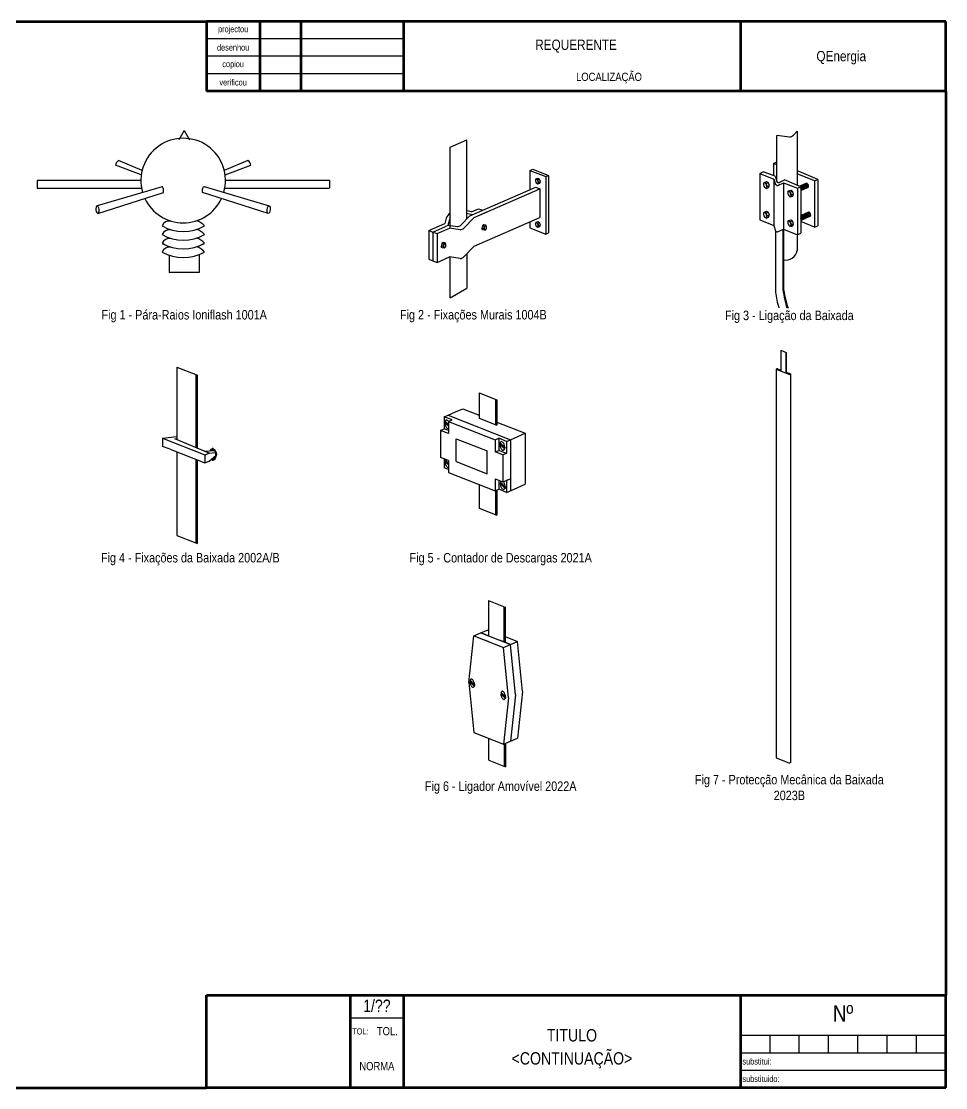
# Model space of a CAD drawing. Extents: x 5721 to 7477, y -2900 to -2449.
# Drawn here: x 7252.3 to 7477.4, y -2808.6 to -2549.1 of the extents above; entities that cross this region are included whole.
import ezdxf
from ezdxf.enums import TextEntityAlignment as Align

# ---------------------------------------------------------------- set-up
doc = ezdxf.new("R2010")
doc.units = 0
doc.header["$LTSCALE"] = 1.7
doc.header["$MEASUREMENT"] = 0
doc.layers.get('0').update_dxf_attribs({"linetype": 'CONTINUOUS'})
doc.layers.add('Legenda', color=7, linetype='CONTINUOUS')
doc.layers.add('Texto', color=3, linetype='CONTINUOUS')
doc.styles.get("Standard").update_dxf_attribs({"font": 'romans.shx'})
doc.styles.add('Technic', font='technic_.ttf')

msp = doc.modelspace()

# ---------------------------------------------------------------- linework, layer by layer
at = {"lineweight": 120}
for p, q in [((7097.36, -2549.13), (7297.36, -2549.13)), ((7477.36, -2549.13), (7297.36, -2549.13)), ((7297.36, -2549.13), (7297.36, -2566.13)), ((7477.36, -2566.13), (7477.36, -2549.13)), ((7477.36, -2566.13), (7297.36, -2566.13)), ((7477.36, -2566.13), (7477.36, -2786.13)), ((7297.36, -2808.63), (7297.36, -2786.13)), ((7297.36, -2786.13), (7477.36, -2786.13)), ((7477.36, -2808.63), (7477.36, -2786.13)), ((7097.36, -2808.63), (7297.36, -2808.63)), ((7477.36, -2808.63), (7297.36, -2808.63))]:
    msp.add_line(p, q, dxfattribs=at)
at = {"lineweight": 60}
for p, q in [((7310.36, -2549.13), (7310.36, -2566.13)), ((7320.36, -2549.13), (7320.36, -2566.13)), ((7345.36, -2549.13), (7345.36, -2566.13)), ((7427.36, -2549.13), (7427.36, -2566.13)), ((7332.36, -2786.13), (7332.36, -2808.63)), ((7345.36, -2786.13), (7345.36, -2808.63)), ((7427.36, -2786.13), (7427.36, -2808.63))]:
    msp.add_line(p, q, dxfattribs=at)
at = {"lineweight": 30}
for p, q in [((7345.36, -2553.38), (7297.36, -2553.38)), ((7345.36, -2557.63), (7297.36, -2557.63)), ((7345.36, -2561.88), (7297.36, -2561.88)), ((7332.36, -2791.63), (7345.36, -2791.63)), ((7427.36, -2795.88), (7477.36, -2795.88)), ((7434.5, -2795.88), (7434.5, -2800.13)), ((7441.64, -2795.88), (7441.64, -2800.13)), ((7448.78, -2795.88), (7448.78, -2800.13)), ((7455.92, -2795.88), (7455.92, -2800.13)), ((7463.06, -2795.88), (7463.06, -2800.13)), ((7470.2, -2795.88), (7470.2, -2800.13)), ((7427.36, -2800.13), (7477.36, -2800.13)), ((7427.36, -2804.38), (7477.36, -2804.38))]:
    msp.add_line(p, q, dxfattribs=at)
for p, q in [((7291.95, -2575.72), (7290.61, -2577.94)), ((7291.95, -2575.72), (7293.24, -2577.94)), ((7440.28, -2576.83), (7441.22, -2575.87)), ((7441.22, -2575.87), (7441.22, -2589.03)), ((7356.68, -2579.72), (7360.8, -2577.93)), ((7360.8, -2597.18), (7360.8, -2577.93)), ((7439.29, -2577.32), (7436.28, -2576.88)), ((7436.28, -2588.2), (7436.28, -2576.88)), ((7356.68, -2599.48), (7356.68, -2579.72)), ((7281.5, -2586.51), (7275.22, -2584.1)), ((7281.71, -2585.42), (7275.95, -2583.03)), ((7307.47, -2583.03), (7301.71, -2585.42)), ((7301.92, -2586.51), (7308.21, -2584.1)), ((7435.45, -2583.7), (7436.28, -2583.33)), ((7436.28, -2584.04), (7435.45, -2583.7)), ((7435.45, -2583.7), (7435.45, -2586.68)), ((7436.28, -2583.34), (7436.28, -2583.34)), ((7376.14, -2585.42), (7376.83, -2585.12)), ((7376.14, -2585.42), (7379.98, -2586.93)), ((7376.14, -2585.42), (7376.14, -2590.09)), ((7376.83, -2585.12), (7380.67, -2586.63)), ((7379.98, -2586.93), (7380.67, -2586.63)), ((7379.98, -2586.93), (7379.98, -2600.91)), ((7380.67, -2586.63), (7380.67, -2600.61)), ((7432.07, -2586.14), (7432.9, -2585.78)), ((7432.07, -2586.14), (7432.07, -2597.43)), ((7432.07, -2586.14), (7435.53, -2587.5)), ((7435.83, -2586.81), (7432.9, -2585.78)), ((7435.83, -2586.81), (7436.23, -2588.12)), ((7442.22, -2585.93), (7441.22, -2585.52)), ((7445.43, -2587.95), (7441.22, -2586.22)), ((7446.26, -2587.59), (7442.22, -2585.93)), ((7281.41, -2587.88), (7256.14, -2587.88)), ((7256.14, -2587.88), (7256.14, -2589.72)), ((7256.14, -2589.72), (7281.58, -2589.72)), ((7286.56, -2589.38), (7270.73, -2594.06)), ((7296.77, -2589.35), (7312.61, -2594.04)), ((7301.85, -2589.72), (7327.23, -2589.72)), ((7327.29, -2587.88), (7302.01, -2587.88)), ((7327.29, -2587.88), (7327.29, -2589.72)), ((7361.49, -2596.48), (7377.56, -2589.47)), ((7377.51, -2587.66), (7377.58, -2587.49)), ((7377.56, -2589.47), (7378.57, -2589.87)), ((7377.62, -2587.46), (7378.08, -2587.3)), ((7377.86, -2588.59), (7377.99, -2588.66)), ((7378.02, -2587.66), (7378.45, -2587.51)), ((7378.04, -2588.67), (7378.5, -2588.5)), ((7378.08, -2587.3), (7378.45, -2587.51)), ((7378.23, -2588.26), (7378.66, -2588.11)), ((7378.66, -2588.11), (7378.45, -2587.51)), ((7378.5, -2588.5), (7378.66, -2588.11)), ((7433.05, -2588.56), (7433.13, -2588.36)), ((7433.17, -2588.32), (7433.72, -2588.13)), ((7433.46, -2589.67), (7433.62, -2589.76)), ((7433.65, -2588.56), (7434.17, -2588.38)), ((7433.68, -2589.77), (7434.23, -2589.58)), ((7433.72, -2588.13), (7434.17, -2588.38)), ((7433.91, -2589.28), (7434.42, -2589.1)), ((7434.42, -2589.1), (7434.17, -2588.38)), ((7434.23, -2589.58), (7434.42, -2589.1)), ((7435.53, -2587.5), (7435.53, -2598.79)), ((7435.53, -2587.5), (7435.93, -2588.81)), ((7435.53, -2587.5), (7435.93, -2588.81)), ((7435.93, -2588.81), (7435.8, -2588.37)), ((7436.51, -2589.04), (7437.83, -2588.4)), ((7436.51, -2589.04), (7437.83, -2588.4)), ((7436.95, -2588.82), (7436.51, -2589.04)), ((7436.81, -2588.35), (7438.08, -2587.74)), ((7437.83, -2588.4), (7441.29, -2589.76)), ((7437.83, -2588.4), (7438.99, -2588.85)), ((7437.83, -2588.4), (7437.83, -2599.69)), ((7442.12, -2589.4), (7438.08, -2587.74)), ((7441.29, -2589.76), (7442.12, -2589.4)), ((7441.29, -2589.76), (7441.29, -2601.05)), ((7443.49, -2588.54), (7441.82, -2589.27)), ((7441.82, -2589.27), (7443.49, -2588.54)), ((7442.65, -2588.91), (7441.82, -2589.27)), ((7441.82, -2589.27), (7442.24, -2589.09)), ((7442.03, -2589.18), (7441.82, -2589.27)), ((7442.24, -2589.09), (7442.03, -2589.18)), ((7442.12, -2589.4), (7442.12, -2600.69)), ((7443.85, -2589.55), (7442.12, -2590.3)), ((7442.24, -2589.09), (7442.65, -2588.91)), ((7442.45, -2589), (7442.24, -2589.09)), ((7442.65, -2588.91), (7442.45, -2589)), ((7443.49, -2588.54), (7442.65, -2588.91)), ((7442.65, -2588.91), (7443.07, -2588.72)), ((7442.86, -2588.82), (7442.65, -2588.91)), ((7443.07, -2588.72), (7442.86, -2588.82)), ((7443.07, -2588.72), (7443.47, -2588.55)), ((7443.27, -2588.64), (7443.07, -2588.72)), ((7443.37, -2589.75), (7443.16, -2589.84)), ((7443.47, -2588.55), (7443.27, -2588.64)), ((7443.57, -2589.67), (7443.37, -2589.75)), ((7443.77, -2589.58), (7443.57, -2589.67)), ((7445.43, -2587.95), (7446.26, -2587.59)), ((7445.43, -2587.95), (7445.43, -2599.25)), ((7446.26, -2587.59), (7446.26, -2598.88)), ((7270.95, -2595.9), (7286.9, -2590.79)), ((7312.39, -2595.88), (7296.44, -2590.77)), ((7362.56, -2596.85), (7378.57, -2589.87)), ((7378.57, -2589.87), (7378.57, -2596.86)), ((7438.96, -2590.64), (7439.04, -2590.44)), ((7439.08, -2590.39), (7439.63, -2590.2)), ((7439.37, -2591.75), (7439.53, -2591.84)), ((7439.56, -2590.63), (7440.08, -2590.45)), ((7439.59, -2591.84), (7440.14, -2591.65)), ((7439.63, -2590.2), (7440.08, -2590.45)), ((7439.82, -2591.36), (7440.33, -2591.18)), ((7440.33, -2591.18), (7440.08, -2590.45)), ((7440.14, -2591.65), (7440.33, -2591.18)), ((7442.33, -2590.21), (7442.12, -2590.3)), ((7442.54, -2590.12), (7442.33, -2590.21)), ((7442.75, -2590.03), (7442.54, -2590.12)), ((7442.96, -2589.94), (7442.75, -2590.03)), ((7443.16, -2589.84), (7442.96, -2589.94)), ((7361.86, -2595.49), (7363.61, -2594.72)), ((7363.61, -2594.72), (7364.62, -2595.12)), ((7355.73, -2597.06), (7355.39, -2598.31)), ((7356.68, -2596.9), (7356.14, -2598.81)), ((7361.49, -2596.48), (7359.21, -2598.81)), ((7362.56, -2596.85), (7359.93, -2599.52)), ((7361.86, -2595.49), (7360.8, -2595.24)), ((7362.16, -2596.19), (7360.8, -2595.87)), ((7362.56, -2596.85), (7365.62, -2595.51)), ((7362.56, -2596.85), (7365.62, -2595.51)), ((7362.56, -2603.84), (7378.57, -2596.86)), ((7432.07, -2597.43), (7435.53, -2598.79)), ((7433.05, -2595.78), (7433.13, -2595.58)), ((7433.17, -2595.54), (7433.72, -2595.34)), ((7433.46, -2596.89), (7433.62, -2596.98)), ((7433.65, -2595.78), (7434.17, -2595.59)), ((7433.68, -2596.99), (7434.23, -2596.79)), ((7433.72, -2595.34), (7434.17, -2595.59)), ((7433.91, -2596.5), (7434.42, -2596.32)), ((7434.42, -2596.32), (7434.17, -2595.59)), ((7434.23, -2596.79), (7434.42, -2596.32)), ((7439.08, -2597.61), (7439.63, -2597.41)), ((7439.63, -2597.41), (7440.08, -2597.67)), ((7442.32, -2597.48), (7442.11, -2597.57)), ((7442.33, -2596.31), (7442.12, -2596.4)), ((7442.21, -2597.52), (7442.12, -2597.56)), ((7442.42, -2597.43), (7442.21, -2597.52)), ((7444, -2595.58), (7442.33, -2596.31)), ((7442.33, -2596.31), (7444, -2595.58)), ((7443.17, -2595.94), (7442.33, -2596.31)), ((7442.33, -2596.31), (7442.75, -2596.13)), ((7442.54, -2596.22), (7442.33, -2596.31)), ((7442.63, -2597.34), (7442.42, -2597.43)), ((7442.75, -2596.13), (7442.54, -2596.22)), ((7444.37, -2596.58), (7442.63, -2597.34)), ((7442.84, -2597.25), (7442.63, -2597.34)), ((7442.84, -2597.25), (7442.63, -2597.34)), ((7442.75, -2596.13), (7443.17, -2595.94)), ((7442.96, -2596.04), (7442.75, -2596.13)), ((7443.05, -2597.16), (7442.84, -2597.25)), ((7443.17, -2595.94), (7442.96, -2596.04)), ((7443.26, -2597.07), (7443.05, -2597.16)), ((7444, -2595.58), (7443.17, -2595.94)), ((7443.17, -2595.94), (7443.59, -2595.76)), ((7443.38, -2595.85), (7443.17, -2595.94)), ((7443.47, -2596.97), (7443.26, -2597.07)), ((7443.59, -2595.76), (7443.38, -2595.85)), ((7443.68, -2596.88), (7443.47, -2596.97)), ((7443.59, -2595.76), (7443.98, -2595.59)), ((7443.78, -2595.67), (7443.59, -2595.76)), ((7443.89, -2596.79), (7443.68, -2596.88)), ((7443.98, -2595.59), (7443.78, -2595.67)), ((7444.09, -2596.7), (7443.89, -2596.79)), ((7444.29, -2596.62), (7444.09, -2596.7)), ((7351.48, -2600.01), (7355.39, -2598.31)), ((7351.48, -2600.01), (7352.49, -2600.41)), ((7351.48, -2600.01), (7351.48, -2607)), ((7352.49, -2600.41), (7355.55, -2599.07)), ((7353.5, -2600.8), (7356.56, -2599.46)), ((7356.18, -2598.8), (7355.55, -2599.07)), ((7358.46, -2599.13), (7356.18, -2598.8)), ((7359.18, -2599.85), (7356.56, -2599.46)), ((7364.56, -2598.89), (7364.45, -2599.52)), ((7364.9, -2599.59), (7364.45, -2599.52)), ((7364.67, -2599.88), (7364.45, -2599.52)), ((7364.89, -2598.62), (7364.56, -2598.89)), ((7365, -2598.96), (7364.56, -2598.89)), ((7365.15, -2599.96), (7364.67, -2599.88)), ((7365.37, -2598.7), (7364.89, -2598.62)), ((7365.34, -2599.84), (7365.2, -2599.95)), ((7365.49, -2598.86), (7365.41, -2598.73)), ((7376.14, -2597.92), (7376.14, -2599.4)), ((7376.14, -2599.4), (7379.98, -2600.91)), ((7377.51, -2598.25), (7377.58, -2598.08)), ((7377.62, -2598.04), (7378.08, -2597.88)), ((7377.86, -2599.17), (7377.99, -2599.25)), ((7378.02, -2598.24), (7378.45, -2598.09)), ((7378.04, -2599.25), (7378.5, -2599.09)), ((7378.08, -2597.88), (7378.45, -2598.09)), ((7378.23, -2598.85), (7378.66, -2598.7)), ((7378.66, -2598.7), (7378.45, -2598.09)), ((7378.5, -2599.09), (7378.66, -2598.7)), ((7435.53, -2598.79), (7435.93, -2600.1)), ((7435.93, -2600.1), (7435.93, -2615)), ((7436.59, -2600.29), (7437.83, -2599.69)), ((7437.69, -2599.76), (7437.69, -2613.69)), ((7437.83, -2599.69), (7441.29, -2601.05)), ((7437.83, -2599.69), (7437.83, -2613.69)), ((7438.96, -2597.85), (7439.04, -2597.65)), ((7439.37, -2598.96), (7439.53, -2599.05)), ((7439.56, -2597.85), (7440.08, -2597.67)), ((7439.59, -2599.06), (7440.14, -2598.87)), ((7439.82, -2598.57), (7440.33, -2598.39)), ((7440.33, -2598.39), (7440.08, -2597.67)), ((7440.14, -2598.87), (7440.33, -2598.39)), ((7445.43, -2599.25), (7442.12, -2597.88)), ((7445.43, -2599.25), (7446.26, -2598.88)), ((7352.49, -2600.41), (7353.5, -2600.8)), ((7352.49, -2600.41), (7352.49, -2607.4)), ((7353.5, -2600.8), (7353.5, -2607.79)), ((7379.98, -2600.91), (7380.67, -2600.61)), ((7441.22, -2601.02), (7441.22, -2604.89)), ((7441.29, -2601.05), (7442.12, -2600.69)), ((7354.65, -2603.22), (7354.54, -2603.85)), ((7354.99, -2603.92), (7354.54, -2603.85)), ((7354.76, -2604.21), (7354.54, -2603.85)), ((7354.98, -2602.95), (7354.65, -2603.22)), ((7355.1, -2603.29), (7354.65, -2603.22)), ((7355.24, -2604.29), (7354.76, -2604.21)), ((7355.46, -2603.03), (7354.98, -2602.95)), ((7355.43, -2604.17), (7355.29, -2604.28)), ((7355.58, -2603.19), (7355.5, -2603.06)), ((7362.56, -2603.84), (7359.93, -2606.51)), ((7288.32, -2606.05), (7288.32, -2610.27)), ((7295.58, -2605.88), (7295.58, -2610.27)), ((7351.48, -2607), (7352.49, -2607.4)), ((7352.49, -2607.4), (7353.5, -2607.79)), ((7353.5, -2607.79), (7356.56, -2606.46)), ((7359.18, -2606.84), (7356.56, -2606.46)), ((7356.68, -2616.39), (7356.68, -2606.47)), ((7360.8, -2605.63), (7360.8, -2614.09)), ((7295.58, -2610.27), (7288.32, -2610.27)), ((7356.68, -2616.39), (7360.8, -2614.09)), ((7437.21, -2629.18), (7437.21, -2634.26)), ((7437.21, -2629.18), (7438.52, -2629.7)), ((7438.43, -2629.66), (7438.43, -2634.74)), ((7438.52, -2629.7), (7438.52, -2634.78)), ((7290.17, -2633.31), (7290.17, -2650.97)), ((7290.17, -2633.31), (7294.74, -2635.1)), ((7436.06, -2633.81), (7439.13, -2635.02)), ((7436.06, -2633.81), (7436.06, -2728.35)), ((7436.4, -2633.68), (7437.21, -2634)), ((7294.74, -2635.1), (7294.74, -2652.85)), ((7294.74, -2635.1), (7295.1, -2635.24)), ((7295.1, -2635.24), (7295.1, -2653)), ((7438.52, -2634.53), (7439.6, -2634.95)), ((7439.6, -2634.95), (7439.6, -2729.59)), ((7363.77, -2639.54), (7363.77, -2644.95)), ((7363.77, -2639.54), (7368.1, -2641.24)), ((7367.78, -2641.11), (7367.78, -2647.28)), ((7368.1, -2641.24), (7368.1, -2647.41)), ((7356.18, -2644.99), (7357.99, -2644.19)), ((7357.99, -2644.19), (7359.81, -2643.4)), ((7359.81, -2643.4), (7363.77, -2644.95)), ((7436.06, -2643.81), (7436.06, -2645)), ((7355.27, -2645.38), (7356.18, -2644.99)), ((7357.16, -2646.13), (7355.27, -2645.38)), ((7355.27, -2645.38), (7355.27, -2648.31)), ((7355.44, -2646.83), (7355.57, -2646.79)), ((7356.26, -2647.65), (7355.44, -2646.83)), ((7356.26, -2647.23), (7355.51, -2646.46)), ((7355.57, -2646.79), (7355.61, -2646.57)), ((7356.26, -2647.49), (7355.57, -2646.79)), ((7356.18, -2644.99), (7371.36, -2650.95)), ((7356.18, -2644.99), (7371.36, -2650.95)), ((7356.26, -2646.53), (7357.16, -2646.13)), ((7356.26, -2646.53), (7356.26, -2649.45)), ((7356.26, -2646.53), (7367.64, -2651)), ((7363.77, -2644.95), (7363.77, -2645.71)), ((7363.77, -2645.71), (7368.1, -2647.41)), ((7368.1, -2646.65), (7374.99, -2649.36)), ((7354.36, -2648.71), (7355.27, -2648.31)), ((7354.36, -2648.71), (7354.36, -2655.25)), ((7356.26, -2649.45), (7354.36, -2648.71)), ((7356.26, -2648.7), (7355.27, -2648.31)), ((7373.17, -2650.15), (7374.99, -2649.36)), ((7374.99, -2649.36), (7374.99, -2661.76)), ((7286.63, -2650.59), (7290.17, -2650.19)), ((7286.63, -2650.59), (7296.99, -2654.66)), ((7286.63, -2650.59), (7286.63, -2652.61)), ((7289.67, -2650.77), (7290.17, -2650.73)), ((7298.02, -2654.2), (7289.67, -2650.77)), ((7358.15, -2653.47), (7358.15, -2650.69)), ((7358.15, -2650.69), (7365.74, -2653.67)), ((7367.64, -2651), (7368.55, -2650.6)), ((7367.64, -2651), (7367.64, -2653.93)), ((7370.45, -2651.34), (7368.55, -2650.6)), ((7368.55, -2650.6), (7368.55, -2653.53)), ((7368.81, -2652.06), (7368.94, -2652.02)), ((7369.92, -2653.19), (7368.81, -2652.06)), ((7369.98, -2652.82), (7368.87, -2651.69)), ((7368.94, -2652.02), (7368.98, -2651.8)), ((7370.05, -2653.15), (7368.94, -2652.02)), ((7370.45, -2651.34), (7371.36, -2650.95)), ((7370.45, -2651.34), (7371.36, -2650.95)), ((7370.45, -2651.34), (7370.45, -2654.27)), ((7371.36, -2650.95), (7373.17, -2650.15)), ((7371.36, -2650.95), (7371.36, -2663.35)), ((7371.36, -2650.95), (7371.36, -2663.35)), ((7288.55, -2653.28), (7286.63, -2652.61)), ((7288.55, -2653.28), (7296.99, -2656.59)), ((7290.17, -2653.91), (7290.17, -2674.25)), ((7296.9, -2653.74), (7299.29, -2653.58)), ((7296.99, -2654.66), (7298.02, -2654.2)), ((7296.99, -2654.66), (7296.99, -2656.59)), ((7298.02, -2654.2), (7299.59, -2654.09)), ((7298.87, -2653.12), (7298.74, -2653.12)), ((7298.74, -2653.12), (7298.74, -2653.2)), ((7299, -2653.12), (7298.87, -2653.12)), ((7299, -2653.12), (7299, -2653.2)), ((7299.88, -2654.4), (7299.81, -2654.4)), ((7299.88, -2654.66), (7299.81, -2654.66)), ((7299.88, -2654.53), (7299.88, -2654.4)), ((7299.88, -2654.66), (7299.88, -2654.53)), ((7358.15, -2656.25), (7358.15, -2653.47)), ((7365.74, -2656.45), (7365.74, -2653.67)), ((7367.64, -2653.93), (7368.55, -2653.53)), ((7369.54, -2654.66), (7367.64, -2653.93)), ((7370.45, -2654.27), (7368.55, -2653.53)), ((7370.45, -2654.27), (7369.54, -2654.66)), ((7369.54, -2654.66), (7369.54, -2661.22)), ((7369.92, -2653.19), (7370.05, -2653.15)), ((7369.98, -2652.82), (7370.11, -2652.79)), ((7370.05, -2653.15), (7370.11, -2652.79)), ((7294.74, -2655.71), (7294.74, -2676.04)), ((7295.1, -2655.85), (7295.1, -2676.18)), ((7296.99, -2656.59), (7298.02, -2656.14)), ((7298.02, -2656.14), (7299.63, -2654.78)), ((7298.74, -2655.94), (7298.74, -2655.86)), ((7298.74, -2655.94), (7298.87, -2655.94)), ((7298.87, -2655.94), (7299, -2655.94)), ((7299, -2655.94), (7299, -2655.86)), ((7356.26, -2655.99), (7354.36, -2655.25)), ((7355.27, -2655.61), (7355.27, -2657.78)), ((7355.47, -2656.29), (7355.6, -2656.25)), ((7356.26, -2657.09), (7355.47, -2656.29)), ((7356.26, -2656.66), (7355.53, -2655.92)), ((7355.6, -2656.25), (7355.63, -2656.03)), ((7356.26, -2656.92), (7355.6, -2656.25)), ((7356.26, -2655.99), (7356.26, -2658.91)), ((7358.15, -2656.25), (7365.74, -2659.23)), ((7365.74, -2659.23), (7365.74, -2656.45)), ((7356.26, -2658.17), (7355.27, -2657.78)), ((7356.26, -2658.91), (7367.64, -2663.4)), ((7363.77, -2661.88), (7363.77, -2667.64)), ((7367.64, -2660.47), (7367.64, -2663.4)), ((7367.64, -2660.47), (7369.54, -2661.22)), ((7368.55, -2660.83), (7368.55, -2663.01)), ((7368.9, -2661.61), (7369.03, -2661.58)), ((7370.01, -2662.74), (7368.9, -2661.61)), ((7370.07, -2662.38), (7368.96, -2661.25)), ((7369.03, -2661.58), (7369.07, -2661.35)), ((7370.14, -2662.71), (7369.03, -2661.58)), ((7369.54, -2661.22), (7371.36, -2660.43)), ((7370.07, -2662.38), (7370.2, -2662.34)), ((7370.14, -2662.71), (7370.2, -2662.34)), ((7370.45, -2660.82), (7371.36, -2660.43)), ((7370.45, -2660.82), (7371.36, -2660.43)), ((7370.45, -2660.82), (7370.45, -2663.75)), ((7371.36, -2663.35), (7374.99, -2661.76)), ((7367.64, -2663.4), (7368.55, -2663.01)), ((7367.78, -2663.34), (7367.78, -2669.21)), ((7368.1, -2663.21), (7368.1, -2669.34)), ((7370.45, -2663.75), (7368.55, -2663.01)), ((7370.01, -2662.74), (7370.14, -2662.71)), ((7370.45, -2663.75), (7371.36, -2663.35)), ((7363.77, -2667.64), (7368.1, -2669.34)), ((7290.17, -2674.25), (7294.74, -2676.04)), ((7294.74, -2676.04), (7295.1, -2676.18)), ((7366, -2690.07), (7366, -2698.65)), ((7366, -2690.07), (7370.11, -2691.68)), ((7369.81, -2691.56), (7369.81, -2700.15)), ((7370.11, -2691.68), (7370.11, -2700.26)), ((7361.28, -2709.99), (7362.48, -2698.7)), ((7362.48, -2698.7), (7364.2, -2697.94)), ((7362.48, -2698.7), (7369.68, -2701.52)), ((7364.2, -2697.94), (7365.93, -2697.19)), ((7364.2, -2697.94), (7366, -2698.65)), ((7364.2, -2697.94), (7366, -2698.65)), ((7366, -2698.65), (7364.2, -2697.94)), ((7365.93, -2697.19), (7366, -2697.22)), ((7366, -2698.65), (7368.7, -2699.71)), ((7366.08, -2700.11), (7365.18, -2699.76)), ((7368.7, -2699.71), (7371.4, -2700.77)), ((7368.7, -2699.71), (7371.4, -2700.77)), ((7368.7, -2699.71), (7371.4, -2700.77)), ((7369.6, -2700.06), (7368.7, -2699.71)), ((7368.7, -2699.71), (7369.6, -2700.06)), ((7371.4, -2700.77), (7369.6, -2700.06)), ((7369.68, -2701.52), (7371.4, -2700.77)), ((7370.11, -2698.83), (7373.13, -2700.02)), ((7371.4, -2700.77), (7373.13, -2700.02)), ((7372.6, -2713.01), (7371.4, -2700.77)), ((7372.6, -2713.01), (7371.4, -2700.77)), ((7374.33, -2712.25), (7373.13, -2700.02)), ((7370.88, -2713.76), (7369.68, -2701.52)), ((7361.28, -2709.99), (7362.48, -2722.22)), ((7361.52, -2709.83), (7361.64, -2709.8)), ((7362.57, -2710.9), (7361.52, -2709.83)), ((7362.63, -2710.56), (7361.58, -2709.49)), ((7361.64, -2709.8), (7361.68, -2709.59)), ((7362.69, -2710.87), (7361.64, -2709.8)), ((7362.57, -2710.9), (7362.69, -2710.87)), ((7362.63, -2710.56), (7362.75, -2710.53)), ((7362.69, -2710.87), (7362.75, -2710.53)), ((7369.06, -2712.79), (7369.18, -2712.76)), ((7370.11, -2713.87), (7369.06, -2712.79)), ((7370.17, -2713.52), (7369.12, -2712.45)), ((7369.18, -2712.76), (7369.22, -2712.55)), ((7370.24, -2713.83), (7369.18, -2712.76)), ((7370.88, -2713.76), (7369.68, -2725.05)), ((7370.11, -2713.87), (7370.24, -2713.83)), ((7370.17, -2713.52), (7370.29, -2713.49)), ((7370.24, -2713.83), (7370.29, -2713.49)), ((7372.6, -2713.01), (7371.4, -2724.3)), ((7372.6, -2713.01), (7371.4, -2724.3)), ((7374.33, -2712.25), (7373.13, -2723.55)), ((7362.48, -2722.22), (7369.68, -2725.05)), ((7366.08, -2728.9), (7366.08, -2723.64)), ((7369.68, -2725.05), (7371.4, -2724.3)), ((7371.4, -2724.3), (7373.13, -2723.55)), ((7369.89, -2724.96), (7369.89, -2730.4)), ((7370.19, -2724.83), (7370.19, -2730.52)), ((7366.08, -2728.9), (7370.19, -2730.52)), ((7436.06, -2728.35), (7439.13, -2729.55))]:
    msp.add_line(p, q)
for points in [[(7355.44, -2646.83, 0.016409), (7355.45, -2646.91, 0.051099), (7355.51, -2647.34, 0.051099), (7355.66, -2647.75, 0.064948), (7355.85, -2648.04, 0.104203), (7356.11, -2648.23, 0.135984), (7356.26, -2648.26, 0.135984)], [(7355.76, -2646.17, 0.174705), (7355.6, -2646.28, 0.06738), (7355.51, -2646.46, 0.064948)], [(7356.3, -2646.51, 0.029184), (7356.21, -2646.38, 0.104203), (7355.95, -2646.19, 0.174705), (7355.76, -2646.17)], [(7368.81, -2652.06, 0.016409), (7368.81, -2652.14, 0.051099), (7368.88, -2652.57, 0.051099), (7369.03, -2652.98, 0.064948), (7369.22, -2653.27, 0.104203), (7369.47, -2653.46, 0.174705), (7369.67, -2653.48, 0.174705), (7369.83, -2653.37, 0.06738), (7369.92, -2653.19, 0.064948)], [(7369.13, -2651.4, 0.174705), (7368.97, -2651.51, 0.06738), (7368.87, -2651.69, 0.064948)], [(7369.98, -2652.82, 0.016409), (7369.98, -2652.74, 0.051099), (7369.92, -2652.31, 0.051099), (7369.77, -2651.9, 0.064948), (7369.58, -2651.61, 0.104203), (7369.32, -2651.42, 0.174705), (7369.13, -2651.4, 0.174705)], [(7355.47, -2656.29, 0.016409), (7355.47, -2656.37, 0.051099), (7355.54, -2656.8, 0.051099), (7355.69, -2657.21, 0.064948), (7355.88, -2657.5, 0.104203), (7356.13, -2657.69, 0.113848), (7356.26, -2657.71, 0.113848)], [(7355.62, -2655.75, 0.064934), (7355.53, -2655.92)], [(7368.9, -2661.61, 0.016409), (7368.9, -2661.7, 0.051099), (7368.97, -2662.13, 0.051099), (7369.12, -2662.54, 0.064948), (7369.31, -2662.82, 0.104203), (7369.56, -2663.01, 0.174705), (7369.76, -2663.03, 0.174705), (7369.92, -2662.92, 0.06738), (7370.01, -2662.74, 0.064948)], [(7369.08, -2661.04, 0.027352), (7369.06, -2661.07, 0.06738), (7368.96, -2661.25)], [(7370.07, -2662.38, 0.016409), (7370.07, -2662.29, 0.051099), (7370.01, -2661.86, 0.051099), (7369.86, -2661.45, 0.064948), (7369.67, -2661.17, 0.000699), (7369.66, -2661.16, 0.000699)], [(7361.52, -2709.83, 0.016409), (7361.52, -2709.91, 0.051099), (7361.58, -2710.32, 0.051099), (7361.72, -2710.71, 0.064948), (7361.9, -2710.98, 0.104203), (7362.14, -2711.16, 0.174705), (7362.33, -2711.18, 0.174705), (7362.48, -2711.08, 0.06738), (7362.57, -2710.9, 0.064948)], [(7361.82, -2709.21, 0.174705), (7361.67, -2709.32, 0.06738), (7361.58, -2709.49, 0.064948)], [(7362.63, -2710.56, 0.016409), (7362.63, -2710.48, 0.051099), (7362.57, -2710.07, 0.051099), (7362.42, -2709.68, 0.064948), (7362.24, -2709.41, 0.104203), (7362, -2709.23, 0.174705), (7361.82, -2709.21, 0.174705)], [(7369.06, -2712.79, 0.016409), (7369.06, -2712.88, 0.051099), (7369.12, -2713.28, 0.051099), (7369.27, -2713.67, 0.064948), (7369.45, -2713.94, 0.104203), (7369.69, -2714.12, 0.174705), (7369.87, -2714.14, 0.174705), (7370.02, -2714.04, 0.06738), (7370.11, -2713.87, 0.064948)], [(7369.36, -2712.17, 0.174705), (7369.21, -2712.28, 0.06738), (7369.12, -2712.45, 0.064948)], [(7370.17, -2713.52, 0.016409), (7370.17, -2713.44, 0.051099), (7370.11, -2713.03, 0.051099), (7369.96, -2712.64, 0.064948), (7369.78, -2712.37, 0.104203), (7369.54, -2712.19, 0.174705), (7369.36, -2712.17, 0.174705)]]:
    msp.add_lwpolyline(points, format="xyb")
for centre, radius, start, end in [((7439.18, -2575.84), 1.49, 274.2604, 318.2006), ((7291.71, -2587.88), 10.3, 343.6837, 196.3163), ((7277.02, -2584.55), 1.86, 125.1555, 165.9622), ((7306.4, -2584.55), 1.86, 14.0378, 54.8445), ((7378.29, -2587.9), 0.812, 168.8139, 237.9975), ((7377.64, -2587.52), 0.0641, 109.3209, 158.4364), ((7378.06, -2587.16), 0.495, 214.8199, 265.5102), ((7378.02, -2588.61), 0.0641, 240.2045, 289.3209), ((7378.87, -2587.7), 0.855, 177.2961, 221.324), ((7378.57, -2588.62), 0.496, 133.2144, 183.7391), ((7433.98, -2588.85), 0.974, 168.8139, 237.9975), ((7433.2, -2588.39), 0.0769, 109.3209, 158.4364), ((7433.7, -2587.97), 0.594, 214.8199, 265.5102), ((7433.66, -2589.7), 0.0769, 240.2045, 289.3209), ((7434.68, -2588.61), 1.03, 177.2961, 221.324), ((7434.32, -2589.72), 0.595, 133.2144, 183.7391), ((7436.35, -2588.59), 0.47, 207.3616, 301.3964), ((7436.65, -2587.9), 0.47, 207.3616, 301.3964), ((7440.96, -2590.19), 1.47, 0.8824, 43.4058), ((7440.86, -2590.24), 1.47, 0.8879, 30.633), ((7440.75, -2590.28), 1.47, 0.8934, 21.2928), ((7441.07, -2590.14), 1.47, 0.8769, 43.4058), ((7441.17, -2590.1), 1.47, 0.8714, 43.4058), ((7441.27, -2590.05), 1.47, 0.8659, 43.4058), ((7441.38, -2590.01), 1.47, 0.8604, 43.4058), ((7441.48, -2589.96), 1.47, 0.8549, 43.4058), ((7441.59, -2589.92), 1.47, 0.8494, 43.4058), ((7441.69, -2589.87), 1.47, 0.8439, 43.4058), ((7441.8, -2589.82), 1.47, 0.8384, 43.4058), ((7441.9, -2589.78), 1.47, 0.8329, 43.4058), ((7442.01, -2589.73), 1.47, 0.8274, 43.4058), ((7442.11, -2589.69), 1.47, 0.8222, 43.4058), ((7442.21, -2589.64), 1.47, 0.8169, 43.4058), ((7442.31, -2589.6), 1.47, 0.8117, 43.4058), ((7442.41, -2589.56), 1.47, 0.8862, 43.4058), ((7291.71, -2587.88), 10.3, 205.0207, 334.968), ((7439.89, -2590.92), 0.974, 168.8139, 237.9975), ((7439.11, -2590.46), 0.0769, 109.3209, 158.4364), ((7439.61, -2590.04), 0.594, 214.8199, 265.5102), ((7439.57, -2591.77), 0.0769, 240.2045, 289.3209), ((7440.59, -2590.68), 1.03, 177.2961, 221.324), ((7440.23, -2591.79), 0.595, 133.2144, 183.7391), ((7359.02, -2598.52), 3.6, 130.5037, 155.9573), ((7433.98, -2596.06), 0.974, 168.8139, 237.9975), ((7433.2, -2595.61), 0.0769, 109.3209, 158.4364), ((7433.7, -2595.18), 0.594, 214.8199, 265.5102), ((7433.66, -2596.91), 0.0769, 240.2045, 289.3209), ((7434.68, -2595.82), 1.03, 177.2961, 221.324), ((7434.32, -2596.93), 0.595, 133.2144, 183.7391), ((7439.61, -2597.26), 0.594, 214.8199, 265.5102), ((7441.05, -2597.41), 1.47, 0.8714, 43.4058), ((7440.95, -2597.46), 1.47, 0.8769, 37.2), ((7440.85, -2597.5), 1.47, 0.8824, 29.794), ((7440.85, -2597.5), 1.47, 0.8549, 29.794), ((7440.74, -2597.55), 1.47, 0.8604, 20.0981), ((7441.16, -2597.36), 1.47, 0.8659, 43.4058), ((7441.26, -2597.32), 1.47, 0.8604, 43.4058), ((7441.37, -2597.27), 1.47, 0.8549, 43.4058), ((7441.47, -2597.23), 1.47, 0.8824, 43.4058), ((7441.58, -2597.18), 1.47, 0.8769, 43.4058), ((7441.68, -2597.14), 1.47, 0.8714, 43.4058), ((7441.79, -2597.09), 1.47, 0.8659, 43.4058), ((7441.89, -2597.04), 1.47, 0.8604, 43.4058), ((7442, -2597), 1.47, 0.8549, 43.4058), ((7442.1, -2596.95), 1.47, 0.8494, 43.4058), ((7442.21, -2596.91), 1.47, 0.8439, 43.4058), ((7442.31, -2596.86), 1.47, 0.8384, 43.4058), ((7442.41, -2596.82), 1.47, 0.8329, 43.4058), ((7442.52, -2596.77), 1.47, 0.8274, 43.4058), ((7442.62, -2596.73), 1.47, 0.8222, 43.4058), ((7442.72, -2596.68), 1.47, 0.8169, 43.4058), ((7442.82, -2596.64), 1.47, 0.8117, 43.4058), ((7442.92, -2596.6), 1.47, 0.8862, 43.4058), ((7288.4, -2599.7), 2, 81.7951, 156.9299), ((7291.71, -2589.56), 10.69, 241.1973, 298.8027), ((7288.4, -2601.82), 2, 81.7951, 156.9299), ((7294.13, -2600.94), 3.39, 36.4706, 75.6488), ((7294.13, -2603.06), 3.39, 36.4706, 75.6488), ((7358.36, -2597.9), 1.24, 274.2604, 318.2006), ((7359.09, -2598.62), 1.24, 274.2604, 318.2006), ((7364.17, -2599.14), 0.855, 328.0634, 12.0913), ((7364.62, -2600.01), 0.495, 5.5872, 56.2775), ((7364.88, -2598.48), 0.496, 283.9817, 334.5064), ((7365.16, -2599.9), 0.0641, 260.0882, 309.2036), ((7365.35, -2598.77), 0.0641, 30.9717, 80.0882), ((7364.78, -2599.25), 0.812, 319.5812, 28.7648), ((7378.29, -2598.48), 0.812, 168.8139, 237.9975), ((7377.64, -2598.1), 0.0641, 109.3209, 158.4364), ((7378.06, -2597.75), 0.495, 214.8199, 265.5102), ((7378.02, -2599.19), 0.0641, 240.2045, 289.3209), ((7378.87, -2598.28), 0.855, 177.2961, 221.324), ((7378.57, -2599.21), 0.496, 133.2144, 183.7391), ((7436.35, -2599.89), 0.47, 207.3616, 301.3964), ((7439.89, -2598.14), 0.974, 168.8139, 237.9975), ((7439.11, -2597.68), 0.0769, 109.3209, 158.4364), ((7439.57, -2598.99), 0.0769, 240.2045, 289.3209), ((7440.59, -2597.9), 1.03, 177.2961, 221.324), ((7440.23, -2599.01), 0.595, 133.2144, 183.7391), ((7291.71, -2591.67), 10.69, 241.1973, 298.8027), ((7291.71, -2591.67), 10.69, 241.1973, 298.8027), ((7288.4, -2603.93), 2, 81.7951, 156.9299), ((7294.13, -2605.16), 3.39, 36.4706, 75.6488), ((7291.71, -2593.78), 10.69, 241.1973, 298.8027), ((7291.71, -2593.79), 10.69, 241.1973, 298.8027), ((7288.4, -2606.06), 2, 81.7951, 156.9299), ((7291.71, -2595.91), 10.69, 241.1973, 298.8027), ((7291.71, -2595.91), 10.69, 241.1973, 298.8027), ((7294.13, -2607.29), 3.39, 36.4706, 75.6488), ((7354.26, -2603.47), 0.855, 328.0634, 12.0913), ((7354.71, -2604.34), 0.495, 5.5872, 56.2775), ((7354.98, -2602.81), 0.496, 283.9817, 334.5064), ((7355.25, -2604.23), 0.0641, 260.0882, 309.2036), ((7355.45, -2603.09), 0.0641, 30.9717, 80.0882), ((7354.87, -2603.58), 0.812, 319.5812, 28.7648), ((7438.44, -2604.39), 2.83, 257.7264, 349.7978), ((7359.09, -2605.61), 1.24, 274.2604, 318.2006), ((7455.38, -2612.88), 19.56, 186.217, 197.885), ((7458.28, -2612.31), 20.64, 183.8275, 198.5909), ((7459.86, -2611.42), 22.15, 185.88, 199.7176), ((7436.37, -2634.12), 0.435, 85.7136, 134.8804), ((7439.29, -2634.42), 0.62, 255.3527, 299.8799), ((7439.29, -2728.95), 0.62, 255.3527, 299.8799)]:
    msp.add_arc(centre, radius, start, end)
for centre, major_axis, ratio, start_param, end_param in [((7286.56, -2590.34), (0, -0.968), 0.391304, 1.090236, 3.372204), ((7377.8, -2588.07), (0.184, -0.525), 0.500279, 5.789424, 10.155107), ((7433.4, -2589.05), (0.221, -0.63), 0.500279, 5.789424, 10.155107), ((7443.67, -2589.05), (0.177, -0.504), 0.500279, 6.17619, 9.500108), ((7439.31, -2591.13), (0.221, -0.63), 0.500279, 5.789424, 10.155107), ((7433.4, -2596.27), (0.221, -0.63), 0.500279, 5.789424, 10.155107), ((7444.18, -2596.08), (0.177, -0.504), 0.500279, 6.17619, 9.500108), ((7365.28, -2599.34), (0.096, 0.548), 0.500279, 5.789424, 10.155107), ((7377.8, -2598.66), (0.184, -0.525), 0.500279, 5.789424, 10.155107), ((7439.31, -2598.34), (0.221, -0.63), 0.500279, 5.789424, 10.155107), ((7355.38, -2603.67), (0.096, 0.548), 0.500279, 5.789424, 10.155107), ((7298.87, -2654.53), (0, -1.35), 0.69916, 5.854455, 10.290703), ((7298.87, -2654.53), (0, -1.12), 0.69916, 6.002675, 10.081885)]:
    msp.add_ellipse(centre, major_axis=major_axis, ratio=ratio, start_param=start_param, end_param=end_param)
at = {"extrusion": (0, 0, -1)}
msp.add_ellipse((7296.77, -2590.32), major_axis=(0, -0.968), ratio=0.391304, start_param=1.090236, end_param=3.372204, dxfattribs=at)
msp.add_ellipse((7270.84, -2594.98), major_axis=(-0.111, 0.92), ratio=0.408541, dxfattribs=at)
msp.add_ellipse((7312.5, -2594.96), major_axis=(0.111, 0.92), ratio=0.408541)

# ---------------------------------------------------------------- texts
at = {"attachment_point": 5}
for s, insert, char_height, width in [('{\\fTechnic|b0|i0|c2|p2;projectou}', (7303.86, -2551.25), 1.5, 13), ('{\\fTechnic|b0|i0|c2|p2;desenhou}', (7303.86, -2555.5), 1.5, 13), ('{\\fTechnic|b0|i0|c2|p2;copiou}', (7303.86, -2559.75), 1.5, 13), ('{\\fTechnic|b0|i0|c2|p2;verificou}', (7303.86, -2564), 1.5, 13), ('{\\fTechnic|b0|i0|c2|p2;Fig 1 - Pára-Raios Ioniflash 1001A}', (7291.95, -2620.88), 2.3, 53.0711), ('{\\fTechnic|b0|i0|c2|p2;Fig 2 - Fixações Murais 1004B}', (7362.35, -2620.88), 2.3, 46.3082), ('{\\fTechnic|b0|i0|c2|p2;Fig 3 - Ligação da Baixada}', (7439.29, -2621.04), 2.3, 46.3082), ('{\\fTechnic|b0|i0|c2|p2;Fig 4 - Fixações da Baixada 2002A/B}', (7293.43, -2680.01), 2.3, 56.043), ('{\\fTechnic|b0|i0|c2|p2;Fig 5 - Contador de Descargas 2021A}', (7369.01, -2680.01), 2.3, 59.6439), ('{\\fTechnic|b0|i0|c2|p2;Fig 7 - Protecção Mecânica da Baixada\\P2023B}', (7439.29, -2735.6), 2.3, 64.0394), ('{\\fTechnic|b0|i0|c2|p2;Fig 6 - Ligador Amovível 2022A}', (7369.01, -2735.6), 2.3, 59.6439)]:
    msp.add_mtext(s, dxfattribs=dict(at, insert=insert, char_height=char_height, width=width))
at = {"layer": 'Legenda', "insert": (7332.36, -2795.7), "char_height": 1.5, "width": 13, "attachment_point": 7}
msp.add_mtext('{\\fTechnic|b0|i0|c2|p2; TOL:}', dxfattribs=at)
at = {"layer": 'Texto'}
for s, insert, char_height, width, attachment_point in [('{\\fTechnic|b0|i0|c2|p2;QEnergia}', (7451.93, -2557.97), 2.5, 49.7759, 5), ('{\\fTechnic|b0|i0|c2|p2; substitui:}', (7427.36, -2802.25), 1.5, 50, 4), ('{\\fTechnic|b0|i0|c2|p2; substituido:}', (7427.36, -2806.5), 1.5, 50, 4)]:
    msp.add_mtext(s, dxfattribs=dict(at, insert=insert, char_height=char_height, width=width, attachment_point=attachment_point))
at = {"layer": 'Texto', "style": 'Technic'}
for tag, height, p in [('REQUERENTE', 2.5, (7387.36, -2556.08)), ('1/??', 3, (7338.86, -2790.2)), ('Nº', 4, (7452.36, -2792.55)), ('TITULO', 3, (7386.36, -2797.38)), ('<CONTINUAÇÃO>', 3, (7386.36, -2803)), ('NORMA', 2, (7338.86, -2804.38))]:
    msp.add_attdef(tag, text='', height=height, dxfattribs=at).set_placement(p, align=Align.CENTER)
for tag, p in [('LOCALIZAÇÃO', (7387.36, -2563.64)), ('TOL.', (7338.86, -2795.88))]:
    msp.add_attdef(tag, p, '', height=2, dxfattribs=at)

doc.saveas('drawing.dxf')
